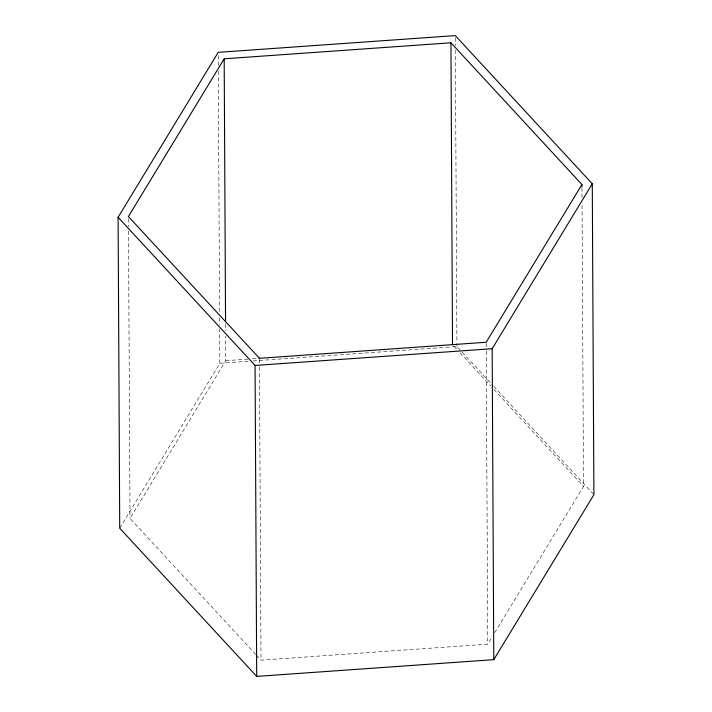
<?xml version="1.0" encoding="UTF-8"?>
<svg xmlns="http://www.w3.org/2000/svg" width="712" height="712" viewBox="0 0 712 712"><rect width="100%" height="100%" fill="white"/><g stroke="black" fill="none" stroke-linecap="round" stroke-linejoin="round"><path stroke-width="0.53" stroke-dasharray="3.56 2.67" d="M119.723 528.215L219.839 363.289L219.661 328.864M255.742 654.453L130.011 518.434L225.766 360.69L225.633 336.269M256.498 655.271L261.01 660.158L487.773 644.138L492.384 636.537M494.689 632.737L583.52 486.394L582.051 204.486M225.766 360.69L247.883 359.124M252.306 358.812L256.738 358.501M219.839 363.289L248.648 361.251M253.08 360.94L456.926 346.539L461.447 351.425M462.195 352.244L493.051 385.619M493.808 386.438L593.897 494.724M454.025 346.299L457.033 349.556M460.05 352.814L490.915 386.207M493.932 389.464L583.52 486.394M581.962 187.843L582.016 198.942M486.198 343.362L486.234 350.019M486.234 351.132L487.773 644.138M455.315 37.825L455.351 45.595M455.377 50.036L456.908 342.098M456.908 343.211L456.926 346.539M259.435 359.382L259.471 366.039M259.48 367.152L261.01 660.158M225.57 324.067L225.606 330.724M218.228 55.678L218.281 65.673M218.308 71.227L219.572 312.203M219.608 317.757L219.634 324.423M128.445 218.771L128.48 226.541M128.507 230.973L130.011 518.434"/><path stroke-width="1.07" d="M118.103 217.276L218.21 52.35L455.297 35.6L592.277 183.785L593.897 494.724L493.79 659.65L256.703 676.4L119.723 528.215L118.103 217.276L255.074 365.461L256.703 676.4M581.953 186.731L581.944 184.515L450.936 42.782L224.182 58.802L128.427 216.546L259.435 358.269M581.944 184.515L486.189 342.258L258.945 358.35M493.79 659.65L492.161 348.711L592.277 183.785M255.074 365.461L492.161 348.711M450.936 42.782L452.52 344.67M224.182 58.802L225.562 321.842"/></g></svg>
